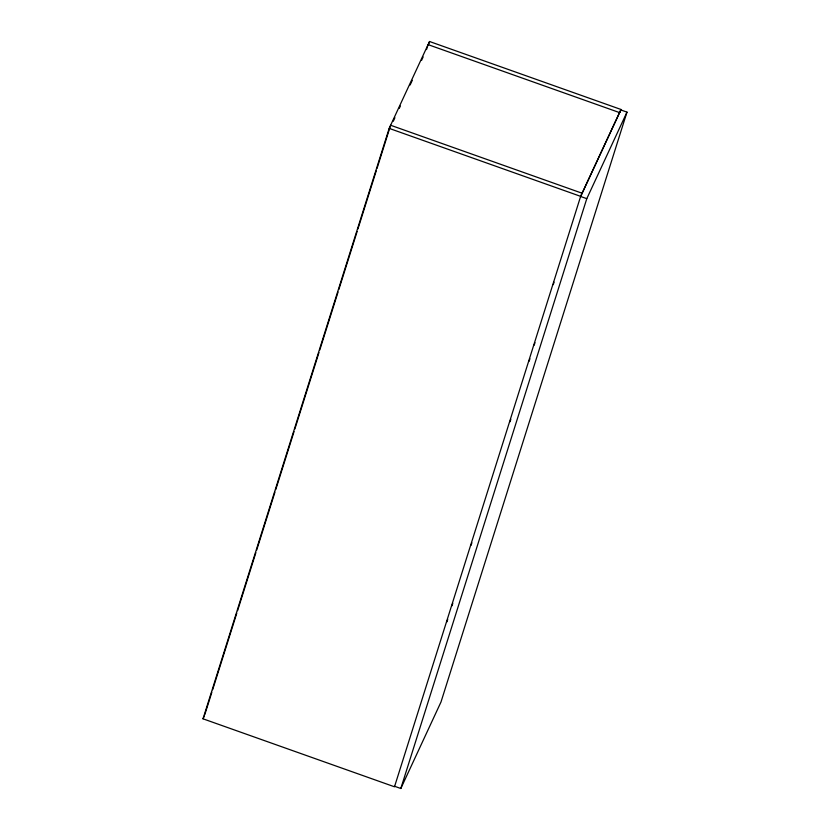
<?xml version="1.0" encoding="UTF-8"?>
<svg xmlns="http://www.w3.org/2000/svg" width="830" height="830" viewBox="0 0 830 830"><rect width="100%" height="100%" fill="white"/><g stroke="black" fill="none" stroke-linecap="round" stroke-linejoin="round"><path stroke-width="1.25" d="M621.006 109.477L580.647 196.357L394.489 786.788L203.018 718.811L389.177 128.38L429.535 41.5L621.006 109.477L620.217 111.946M204.803 714.62L211.868 692.21M212.646 689.74L236.799 613.163M237.577 610.693L255.879 552.635M256.657 550.166L274.958 492.107M275.747 489.638L294.048 431.579M294.826 429.11L318.969 352.532M319.747 350.063L338.059 292.004M338.837 289.535L357.139 231.477M357.917 229.007L376.218 170.959M376.996 168.49L390.629 125.257L582.1 193.224M426.527 49.572L428.083 44.623L619.543 112.6M428.363 45.204L429.535 41.5M446.955 621.846L447.733 619.377M452.018 605.786L452.796 603.317M471.108 545.258L471.886 542.789M510.056 421.744L510.834 419.275M529.135 361.216L529.913 358.747M534.198 345.156L534.976 342.686M553.278 284.638L554.056 282.159M394.665 786.311L400.817 788.5L586.789 198.661L626.982 112.133L620.83 109.944L580.637 196.482L586.789 198.661M626.982 112.133L441.01 701.962L400.817 788.5M393.296 121.222L394.924 117.715M399.272 108.367L400.351 106.033M410.124 84.992L412.292 80.323M421.516 60.455L423.144 56.948M203.018 718.811L204.471 715.678M389.177 128.38L580.647 196.357"/></g></svg>
